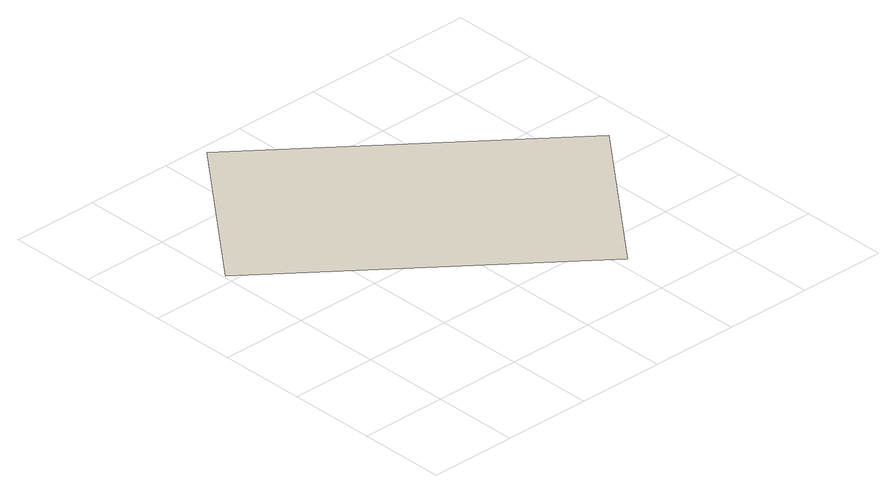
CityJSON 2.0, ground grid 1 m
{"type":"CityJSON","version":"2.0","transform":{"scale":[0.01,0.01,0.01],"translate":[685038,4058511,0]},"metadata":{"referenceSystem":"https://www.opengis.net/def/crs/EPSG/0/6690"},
"CityObjects":{
"building1":{"type":"Building","attributes":{"class":"3001","usage":"461","dateOfConstruction":"2020-04-01","Height.highReference":"highestRoofEdge","Height.lowReference":"lowestGroundPoint","Height.status":"measured","measuredHeight":8.4,"storeysAboveGround":2,"storeysBelowGround":0,"BuildingIDAttribute.prefecture":16,"BuildingIDAttribute.city":16211,"BuildingDetailAttribute.totalFloorArea":76.2,"BuildingDetailAttribute.buildingFootprintArea":76.2,"BuildingDetailAttribute.buildingRoofEdgeArea":58.7,"BuildingDetailAttribute.buildingStructureType":611,"BuildingDetailAttribute.fireproofStructureType":1011,"BuildingDetailAttribute.landUseType":211,"BuildingDetailAttribute.detailedUsage":4111,"BuildingDetailAttribute.buildingHeight":8.6,"BuildingDetailAttribute.surveyYear":"2020-01-01"},"geometry":[{"type":"MultiSurface","lod":"0","boundaries":[[[0,1,2,3]]]}]}
},
"vertices":[
[147,490,0],[3,311,0],[313,62,0],[457,241,0]
]}
